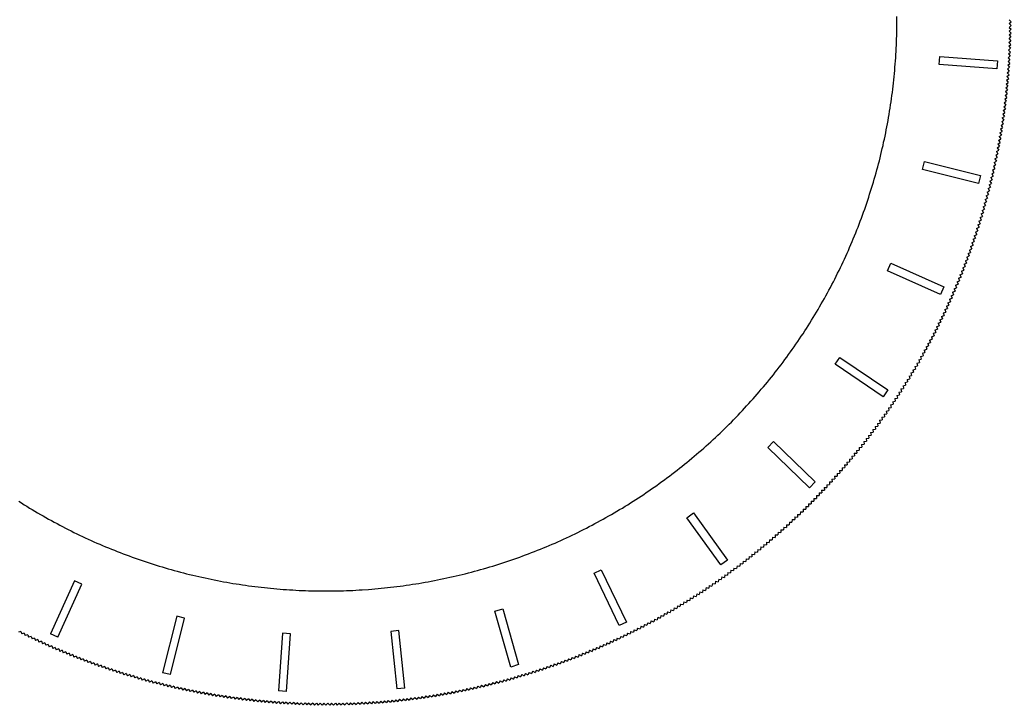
# Model space of a CAD drawing. Extents: x -761 to 761, y -265 to 265.
# Drawn here: x -80.7 to 41.1, y -264.9 to -180.6 of the extents above; entities that cross this region are included whole.
import ezdxf

# ---------------------------------------------------------------- set-up
doc = ezdxf.new("R2010")
doc.units = 0
doc.header["$MEASUREMENT"] = 0
doc.layers.get('0').update_dxf_attribs({"linetype": 'CONTINUOUS'})

msp = doc.modelspace()

# ---------------------------------------------------------------- linework, layer by layer
for p, q in [((27.11, -180.61), (27.11, -180.22)), ((27.1, -181.39), (27.11, -181)), ((27.1, -181.78), (27.1, -181.39)), ((27.11, -181), (27.11, -180.61)), ((40.91, -180.61), (41.15, -180.85)), ((40.91, -181.08), (41.15, -180.85)), ((40.91, -181.08), (41.14, -181.31)), ((40.91, -181.54), (41.14, -181.31)), ((40.91, -181.54), (41.14, -181.78)), ((27.07, -182.95), (27.08, -182.56)), ((27.08, -182.56), (27.09, -182.17)), ((27.09, -182.17), (27.1, -181.78)), ((40.88, -182.94), (41.12, -182.71)), ((40.89, -182.47), (41.13, -182.25)), ((40.89, -182.47), (41.12, -182.71)), ((40.9, -182.01), (41.14, -181.78)), ((40.9, -182.01), (41.13, -182.25)), ((27.02, -184.11), (27.04, -183.72)), ((27.04, -183.72), (27.05, -183.34)), ((27.05, -183.34), (27.07, -182.95)), ((40.85, -183.87), (41.09, -183.65)), ((40.85, -183.87), (41.07, -184.11)), ((40.87, -183.41), (41.11, -183.18)), ((40.87, -183.41), (41.09, -183.65)), ((40.88, -182.94), (41.11, -183.18)), ((26.95, -185.28), (26.98, -184.89)), ((26.98, -184.89), (27, -184.5)), ((27, -184.5), (27.02, -184.11)), ((32.31, -186.12), (32.38, -185.12)), ((32.38, -185.12), (39.47, -185.64)), ((40.79, -185.27), (41.03, -185.04)), ((40.81, -184.8), (41.05, -184.58)), ((40.81, -184.8), (41.03, -185.04)), ((40.83, -184.34), (41.07, -184.11)), ((40.83, -184.34), (41.05, -184.58)), ((26.83, -186.83), (26.86, -186.44)), ((26.86, -186.44), (26.9, -186.05)), ((26.9, -186.05), (26.92, -185.67)), ((26.92, -185.67), (26.95, -185.28)), ((39.4, -186.64), (32.31, -186.12)), ((39.47, -185.64), (39.4, -186.64)), ((40.7, -186.66), (40.94, -186.44)), ((40.73, -186.19), (40.98, -185.98)), ((40.73, -186.19), (40.94, -186.44)), ((40.76, -185.73), (41, -185.51)), ((40.76, -185.73), (40.98, -185.98)), ((40.79, -185.27), (41, -185.51)), ((26.72, -187.99), (26.76, -187.6)), ((26.76, -187.6), (26.8, -187.22)), ((26.8, -187.22), (26.83, -186.83)), ((40.62, -187.59), (40.88, -187.37)), ((40.62, -187.59), (40.84, -187.84)), ((40.66, -187.12), (40.91, -186.91)), ((40.66, -187.12), (40.88, -187.37)), ((40.7, -186.66), (40.91, -186.91)), ((26.59, -189.15), (26.63, -188.76)), ((26.63, -188.76), (26.68, -188.38)), ((26.68, -188.38), (26.72, -187.99)), ((40.5, -188.98), (40.75, -188.77)), ((40.54, -188.51), (40.79, -188.3)), ((40.54, -188.51), (40.75, -188.77)), ((40.58, -188.05), (40.84, -187.84)), ((40.58, -188.05), (40.79, -188.3)), ((26.43, -190.31), (26.49, -189.92)), ((26.49, -189.92), (26.54, -189.53)), ((26.54, -189.53), (26.59, -189.15)), ((40.4, -189.9), (40.66, -189.7)), ((40.4, -189.9), (40.6, -190.16)), ((40.45, -189.44), (40.7, -189.23)), ((40.45, -189.44), (40.66, -189.7)), ((40.5, -188.98), (40.7, -189.23)), ((26.26, -191.46), (26.32, -191.08)), ((26.32, -191.08), (26.38, -190.69)), ((26.38, -190.69), (26.43, -190.31)), ((40.23, -191.29), (40.49, -191.09)), ((40.23, -191.29), (40.43, -191.55)), ((40.29, -190.83), (40.55, -190.62)), ((40.29, -190.83), (40.49, -191.09)), ((40.35, -190.37), (40.6, -190.16)), ((40.35, -190.37), (40.55, -190.62)), ((26.07, -192.61), (26.14, -192.23)), ((26.14, -192.23), (26.2, -191.84)), ((26.2, -191.84), (26.26, -191.46)), ((40.04, -192.67), (40.31, -192.48)), ((40.11, -192.21), (40.37, -192.01)), ((40.11, -192.21), (40.31, -192.48)), ((40.17, -191.75), (40.43, -191.55)), ((40.17, -191.75), (40.37, -192.01)), ((25.79, -194.14), (25.86, -193.76)), ((25.86, -193.76), (25.94, -193.38)), ((25.94, -193.38), (26.01, -192.99)), ((26.01, -192.99), (26.07, -192.61)), ((39.91, -193.59), (40.17, -193.4)), ((39.91, -193.59), (40.1, -193.86)), ((39.98, -193.13), (40.24, -192.94)), ((39.98, -193.13), (40.17, -193.4)), ((40.04, -192.67), (40.24, -192.94)), ((25.56, -195.28), (25.64, -194.9)), ((25.64, -194.9), (25.72, -194.52)), ((25.72, -194.52), (25.79, -194.14)), ((39.68, -194.97), (39.95, -194.78)), ((39.68, -194.97), (39.87, -195.24)), ((39.76, -194.51), (40.02, -194.32)), ((39.76, -194.51), (39.95, -194.78)), ((39.83, -194.05), (40.1, -193.86)), ((39.83, -194.05), (40.02, -194.32)), ((25.3, -196.42), (25.39, -196.04)), ((25.39, -196.04), (25.47, -195.66)), ((25.47, -195.66), (25.56, -195.28)), ((39.43, -196.34), (39.7, -196.16)), ((39.51, -195.89), (39.78, -195.7)), ((39.51, -195.89), (39.7, -196.16)), ((39.6, -195.43), (39.87, -195.24)), ((39.6, -195.43), (39.78, -195.7)), ((25.03, -197.56), (25.12, -197.18)), ((25.12, -197.18), (25.21, -196.8)), ((25.21, -196.8), (25.3, -196.42)), ((39.25, -197.26), (39.52, -197.08)), ((39.25, -197.26), (39.43, -197.53)), ((39.34, -196.8), (39.61, -196.62)), ((39.34, -196.8), (39.52, -197.08)), ((39.43, -196.34), (39.61, -196.62)), ((24.74, -198.69), (24.84, -198.31)), ((24.84, -198.31), (24.94, -197.94)), ((24.94, -197.94), (25.03, -197.56)), ((30.23, -198.99), (30.48, -198.02)), ((30.48, -198.02), (37.37, -199.75)), ((38.96, -198.62), (39.24, -198.45)), ((38.96, -198.62), (39.14, -198.9)), ((39.06, -198.17), (39.34, -197.99)), ((39.06, -198.17), (39.24, -198.45)), ((39.15, -197.71), (39.43, -197.53)), ((39.15, -197.71), (39.34, -197.99)), ((24.32, -200.19), (24.43, -199.81)), ((24.43, -199.81), (24.54, -199.44)), ((24.54, -199.44), (24.64, -199.06)), ((24.64, -199.06), (24.74, -198.69)), ((37.15, -200.73), (30.23, -198.99)), ((37.37, -199.75), (37.15, -200.73)), ((38.65, -199.99), (38.93, -199.81)), ((38.76, -199.53), (39.03, -199.36)), ((38.76, -199.53), (38.93, -199.81)), ((38.86, -199.08), (39.14, -198.9)), ((38.86, -199.08), (39.03, -199.36)), ((23.99, -201.3), (24.1, -200.93)), ((24.1, -200.93), (24.21, -200.56)), ((24.21, -200.56), (24.32, -200.19)), ((38.43, -200.89), (38.71, -200.72)), ((38.43, -200.89), (38.6, -201.17)), ((38.54, -200.44), (38.82, -200.27)), ((38.54, -200.44), (38.71, -200.72)), ((38.65, -199.99), (38.82, -200.27)), ((23.63, -202.42), (23.75, -202.05)), ((23.75, -202.05), (23.87, -201.68)), ((23.87, -201.68), (23.99, -201.3)), ((38.08, -202.24), (38.37, -202.08)), ((38.08, -202.24), (38.25, -202.53)), ((38.2, -201.79), (38.48, -201.63)), ((38.2, -201.79), (38.37, -202.08)), ((38.32, -201.34), (38.6, -201.17)), ((38.32, -201.34), (38.48, -201.63)), ((23.26, -203.52), (23.39, -203.16)), ((23.39, -203.16), (23.51, -202.79)), ((23.51, -202.79), (23.63, -202.42)), ((37.71, -203.59), (38, -203.43)), ((37.84, -203.14), (38.12, -202.98)), ((37.84, -203.14), (38, -203.43)), ((37.96, -202.69), (38.25, -202.53)), ((37.96, -202.69), (38.12, -202.98)), ((22.74, -204.99), (22.87, -204.62)), ((22.87, -204.62), (23.01, -204.26)), ((23.01, -204.26), (23.14, -203.89)), ((23.14, -203.89), (23.26, -203.52)), ((37.45, -204.48), (37.74, -204.32)), ((37.45, -204.48), (37.61, -204.77)), ((37.58, -204.04), (37.87, -203.88)), ((37.58, -204.04), (37.74, -204.32)), ((37.71, -203.59), (37.87, -203.88)), ((22.32, -206.08), (22.47, -205.72)), ((22.47, -205.72), (22.6, -205.35)), ((22.6, -205.35), (22.74, -204.99)), ((37.04, -205.82), (37.34, -205.67)), ((37.04, -205.82), (37.2, -206.11)), ((37.18, -205.37), (37.47, -205.22)), ((37.18, -205.37), (37.34, -205.67)), ((37.32, -204.93), (37.61, -204.77)), ((37.32, -204.93), (37.47, -205.22)), ((21.74, -207.52), (21.89, -207.16)), ((21.89, -207.16), (22.04, -206.8)), ((22.04, -206.8), (22.18, -206.44)), ((22.18, -206.44), (22.32, -206.08)), ((36.61, -207.15), (36.91, -207)), ((36.61, -207.15), (36.76, -207.44)), ((36.76, -206.71), (37.05, -206.56)), ((36.76, -206.71), (36.91, -207)), ((36.9, -206.26), (37.2, -206.11)), ((36.9, -206.26), (37.05, -206.56)), ((21.29, -208.6), (21.44, -208.24)), ((21.44, -208.24), (21.59, -207.88)), ((21.59, -207.88), (21.74, -207.52)), ((36.16, -208.47), (36.46, -208.33)), ((36.31, -208.03), (36.61, -207.88)), ((36.31, -208.03), (36.46, -208.33)), ((36.47, -207.59), (36.76, -207.44)), ((36.47, -207.59), (36.61, -207.88)), ((20.81, -209.66), (20.97, -209.31)), ((20.97, -209.31), (21.13, -208.95)), ((21.13, -208.95), (21.29, -208.6)), ((35.85, -209.35), (36.15, -209.21)), ((35.85, -209.35), (35.99, -209.64)), ((36.01, -208.91), (36.3, -208.77)), ((36.01, -208.91), (36.15, -209.21)), ((36.16, -208.47), (36.3, -208.77)), ((20.15, -211.07), (20.32, -210.72)), ((20.32, -210.72), (20.49, -210.37)), ((20.49, -210.37), (20.65, -210.02)), ((20.65, -210.02), (20.81, -209.66)), ((25.95, -211.45), (26.36, -210.54)), ((26.36, -210.54), (32.87, -213.45)), ((35.36, -210.65), (35.66, -210.52)), ((35.36, -210.65), (35.49, -210.95)), ((35.52, -210.22), (35.82, -210.08)), ((35.52, -210.22), (35.66, -210.52)), ((35.69, -209.78), (35.99, -209.64)), ((35.69, -209.78), (35.82, -210.08)), ((19.64, -212.12), (19.81, -211.77)), ((19.81, -211.77), (19.99, -211.42)), ((19.99, -211.42), (20.15, -211.07)), ((32.45, -214.36), (25.95, -211.45)), ((34.85, -211.95), (35.15, -211.82)), ((34.85, -211.95), (34.98, -212.26)), ((35.02, -211.52), (35.32, -211.39)), ((35.02, -211.52), (35.15, -211.82)), ((35.19, -211.09), (35.49, -210.95)), ((35.19, -211.09), (35.32, -211.39)), ((18.93, -213.5), (19.11, -213.16)), ((19.11, -213.16), (19.29, -212.81)), ((19.29, -212.81), (19.46, -212.47)), ((19.46, -212.47), (19.64, -212.12)), ((34.32, -213.24), (34.62, -213.12)), ((34.32, -213.24), (34.44, -213.55)), ((34.5, -212.81), (34.8, -212.69)), ((34.5, -212.81), (34.62, -213.12)), ((34.67, -212.38), (34.98, -212.26)), ((34.67, -212.38), (34.8, -212.69)), ((18.37, -214.53), (18.56, -214.19)), ((18.56, -214.19), (18.74, -213.84)), ((18.74, -213.84), (18.93, -213.5)), ((32.87, -213.45), (32.45, -214.36)), ((33.76, -214.53), (34.07, -214.41)), ((33.95, -214.1), (34.26, -213.98)), ((33.95, -214.1), (34.07, -214.41)), ((34.14, -213.67), (34.44, -213.55)), ((34.14, -213.67), (34.26, -213.98)), ((17.6, -215.88), (17.8, -215.54)), ((17.8, -215.54), (17.99, -215.21)), ((17.99, -215.21), (18.18, -214.87)), ((18.18, -214.87), (18.37, -214.53)), ((33.19, -215.8), (33.5, -215.68)), ((33.38, -215.38), (33.69, -215.26)), ((33.38, -215.38), (33.5, -215.68)), ((33.58, -214.95), (33.88, -214.83)), ((33.58, -214.95), (33.69, -215.26)), ((33.76, -214.53), (33.88, -214.83)), ((16.81, -217.22), (17.01, -216.89)), ((17.01, -216.89), (17.21, -216.55)), ((17.21, -216.55), (17.41, -216.22)), ((17.41, -216.22), (17.6, -215.88)), ((32.8, -216.64), (33.11, -216.53)), ((32.8, -216.64), (32.91, -216.95)), ((32.99, -216.22), (33.3, -216.11)), ((32.99, -216.22), (33.11, -216.53)), ((33.19, -215.8), (33.3, -216.11)), ((16.19, -218.21), (16.4, -217.88)), ((16.4, -217.88), (16.6, -217.55)), ((16.6, -217.55), (16.81, -217.22)), ((32.19, -217.9), (32.5, -217.79)), ((32.19, -217.9), (32.29, -218.21)), ((32.39, -217.48), (32.7, -217.37)), ((32.39, -217.48), (32.5, -217.79)), ((32.59, -217.06), (32.91, -216.95)), ((32.59, -217.06), (32.7, -217.37)), ((15.34, -219.51), (15.56, -219.19)), ((15.56, -219.19), (15.77, -218.86)), ((15.77, -218.86), (15.98, -218.54)), ((15.98, -218.54), (16.19, -218.21)), ((31.56, -219.14), (31.87, -219.04)), ((31.56, -219.14), (31.66, -219.46)), ((31.77, -218.73), (32.08, -218.63)), ((31.77, -218.73), (31.87, -219.04)), ((31.98, -218.32), (32.29, -218.21)), ((31.98, -218.32), (32.08, -218.63)), ((14.47, -220.8), (14.69, -220.48)), ((14.69, -220.48), (14.91, -220.16)), ((14.91, -220.16), (15.13, -219.84)), ((15.13, -219.84), (15.34, -219.51)), ((30.91, -220.38), (31.22, -220.28)), ((30.91, -220.38), (31, -220.7)), ((31.12, -219.97), (31.44, -219.87)), ((31.12, -219.97), (31.22, -220.28)), ((31.34, -219.56), (31.66, -219.46)), ((31.34, -219.56), (31.44, -219.87)), ((13.56, -222.06), (13.79, -221.75)), ((13.79, -221.75), (14.02, -221.43)), ((14.02, -221.43), (14.24, -221.12)), ((14.24, -221.12), (14.47, -220.8)), ((30.23, -221.6), (30.55, -221.51)), ((30.23, -221.6), (30.32, -221.92)), ((30.46, -221.2), (30.78, -221.11)), ((30.46, -221.2), (30.55, -221.51)), ((30.68, -220.79), (31, -220.7)), ((30.68, -220.79), (30.78, -221.11)), ((12.63, -223.31), (12.87, -223)), ((12.87, -223), (13.1, -222.69)), ((13.1, -222.69), (13.33, -222.38)), ((13.33, -222.38), (13.56, -222.06)), ((19.53, -222.95), (20.09, -222.13)), ((25.42, -226.94), (19.53, -222.95)), ((20.09, -222.13), (25.98, -226.11)), ((29.54, -222.82), (29.86, -222.73)), ((29.54, -222.82), (29.63, -223.14)), ((29.78, -222.41), (30.09, -222.33)), ((29.78, -222.41), (29.86, -222.73)), ((30.01, -222.01), (30.32, -221.92)), ((30.01, -222.01), (30.09, -222.33)), ((11.67, -224.53), (11.91, -224.23)), ((11.91, -224.23), (12.15, -223.92)), ((12.15, -223.92), (12.39, -223.62)), ((12.39, -223.62), (12.63, -223.31)), ((28.83, -224.02), (29.15, -223.94)), ((28.83, -224.02), (28.91, -224.34)), ((29.07, -223.62), (29.39, -223.54)), ((29.07, -223.62), (29.15, -223.94)), ((29.31, -223.22), (29.63, -223.14)), ((29.31, -223.22), (29.39, -223.54)), ((10.68, -225.74), (10.93, -225.44)), ((10.93, -225.44), (11.18, -225.14)), ((11.18, -225.14), (11.43, -224.84)), ((11.43, -224.84), (11.67, -224.53)), ((28.1, -225.21), (28.42, -225.13)), ((28.1, -225.21), (28.17, -225.53)), ((28.35, -224.81), (28.67, -224.74)), ((28.35, -224.81), (28.42, -225.13)), ((28.59, -224.42), (28.91, -224.34)), ((28.59, -224.42), (28.67, -224.74)), ((9.67, -226.92), (9.93, -226.62)), ((9.93, -226.62), (10.18, -226.33)), ((10.18, -226.33), (10.43, -226.03)), ((10.43, -226.03), (10.68, -225.74)), ((25.98, -226.11), (25.42, -226.94)), ((27.35, -226.39), (27.67, -226.32)), ((27.35, -226.39), (27.42, -226.71)), ((27.6, -225.99), (27.92, -225.92)), ((27.6, -225.99), (27.67, -226.32)), ((27.85, -225.6), (28.17, -225.53)), ((27.85, -225.6), (27.92, -225.92)), ((8.63, -228.08), (8.89, -227.79)), ((8.89, -227.79), (9.15, -227.5)), ((9.15, -227.5), (9.41, -227.21)), ((9.41, -227.21), (9.67, -226.92)), ((26.32, -227.94), (26.64, -227.87)), ((26.58, -227.55), (26.9, -227.49)), ((26.58, -227.55), (26.64, -227.87)), ((26.84, -227.16), (27.16, -227.1)), ((26.84, -227.16), (26.9, -227.49)), ((27.09, -226.78), (27.42, -226.71)), ((27.09, -226.78), (27.16, -227.1)), ((7.57, -229.21), (7.83, -228.93)), ((7.83, -228.93), (8.1, -228.65)), ((8.1, -228.65), (8.37, -228.36)), ((8.37, -228.36), (8.63, -228.08)), ((25.52, -229.08), (25.85, -229.03)), ((25.52, -229.08), (25.58, -229.41)), ((25.79, -228.7), (26.11, -228.64)), ((25.79, -228.7), (25.85, -229.03)), ((26.05, -228.32), (26.38, -228.26)), ((26.05, -228.32), (26.11, -228.64)), ((26.32, -227.94), (26.38, -228.26)), ((6.2, -230.59), (6.48, -230.32)), ((6.48, -230.32), (6.75, -230.05)), ((6.75, -230.05), (7.02, -229.77)), ((7.02, -229.77), (7.3, -229.49)), ((7.3, -229.49), (7.57, -229.21)), ((24.71, -230.22), (25.03, -230.17)), ((24.71, -230.22), (24.76, -230.54)), ((24.98, -229.84), (25.3, -229.79)), ((24.98, -229.84), (25.03, -230.17)), ((25.25, -229.46), (25.58, -229.41)), ((25.25, -229.46), (25.3, -229.79)), ((5.08, -231.67), (5.36, -231.41)), ((5.36, -231.41), (5.64, -231.14)), ((5.64, -231.14), (5.92, -230.87)), ((5.92, -230.87), (6.2, -230.59)), ((23.87, -231.34), (24.2, -231.29)), ((23.87, -231.34), (23.92, -231.66)), ((24.15, -230.96), (24.48, -230.92)), ((24.15, -230.96), (24.2, -231.29)), ((24.43, -230.59), (24.76, -230.54)), ((24.43, -230.59), (24.48, -230.92)), ((3.65, -232.99), (3.94, -232.73)), ((3.94, -232.73), (4.23, -232.47)), ((4.23, -232.47), (4.51, -232.21)), ((4.51, -232.21), (4.8, -231.94)), ((4.8, -231.94), (5.08, -231.67)), ((11.23, -233.18), (11.92, -232.46)), ((11.92, -232.46), (17.04, -237.41)), ((23.02, -232.44), (23.35, -232.4)), ((23.02, -232.44), (23.06, -232.77)), ((23.31, -232.08), (23.63, -232.03)), ((23.31, -232.08), (23.35, -232.4)), ((23.59, -231.71), (23.92, -231.66)), ((23.59, -231.71), (23.63, -232.03)), ((2.48, -234.01), (2.77, -233.76)), ((2.77, -233.76), (3.07, -233.5)), ((3.07, -233.5), (3.36, -233.25)), ((3.36, -233.25), (3.65, -232.99)), ((16.36, -238.15), (11.23, -233.18)), ((21.86, -233.89), (22.18, -233.86)), ((21.86, -233.89), (21.89, -234.22)), ((22.15, -233.53), (22.48, -233.5)), ((22.15, -233.53), (22.18, -233.86)), ((22.44, -233.17), (22.77, -233.14)), ((22.44, -233.17), (22.48, -233.5)), ((22.73, -232.81), (23.06, -232.77)), ((22.73, -232.81), (22.77, -233.14)), ((0.98, -235.25), (1.28, -235.01)), ((1.28, -235.01), (1.58, -234.76)), ((1.58, -234.76), (1.88, -234.51)), ((1.88, -234.51), (2.18, -234.26)), ((2.18, -234.26), (2.48, -234.01)), ((20.96, -234.97), (21.29, -234.94)), ((20.96, -234.97), (20.99, -235.3)), ((21.26, -234.61), (21.59, -234.58)), ((21.26, -234.61), (21.29, -234.94)), ((21.56, -234.25), (21.89, -234.22)), ((21.56, -234.25), (21.59, -234.58)), ((-0.55, -236.45), (-0.24, -236.22)), ((-0.24, -236.22), (0.07, -235.98)), ((0.07, -235.98), (0.37, -235.74)), ((0.37, -235.74), (0.68, -235.5)), ((0.68, -235.5), (0.98, -235.25)), ((19.74, -236.37), (20.07, -236.35)), ((19.74, -236.37), (19.76, -236.7)), ((20.05, -236.02), (20.38, -236)), ((20.05, -236.02), (20.07, -236.35)), ((20.35, -235.67), (20.68, -235.65)), ((20.35, -235.67), (20.38, -236)), ((20.66, -235.32), (20.99, -235.3)), ((20.66, -235.32), (20.68, -235.65)), ((-2.43, -237.84), (-2.11, -237.61)), ((-2.11, -237.61), (-1.8, -237.38)), ((-1.8, -237.38), (-1.48, -237.15)), ((-1.48, -237.15), (-1.17, -236.92)), ((-1.17, -236.92), (-0.86, -236.69)), ((-0.86, -236.69), (-0.55, -236.45)), ((17.04, -237.41), (16.36, -238.15)), ((18.8, -237.41), (19.13, -237.4)), ((18.8, -237.41), (18.82, -237.74)), ((19.12, -237.07), (19.45, -237.05)), ((19.12, -237.07), (19.13, -237.4)), ((19.43, -236.72), (19.76, -236.7)), ((19.43, -236.72), (19.45, -237.05)), ((-4.03, -238.94), (-3.71, -238.72)), ((-3.71, -238.72), (-3.39, -238.51)), ((-3.39, -238.51), (-3.07, -238.28)), ((-3.07, -238.28), (-2.75, -238.06)), ((-2.75, -238.06), (-2.43, -237.84)), ((17.53, -238.77), (17.86, -238.76)), ((17.53, -238.77), (17.54, -239.1)), ((17.85, -238.43), (18.18, -238.42)), ((17.85, -238.43), (17.86, -238.76)), ((18.17, -238.09), (18.5, -238.08)), ((18.17, -238.09), (18.18, -238.42)), ((18.49, -237.75), (18.82, -237.74)), ((18.49, -237.75), (18.5, -238.08)), ((-80.85, -239.79), (-80.52, -240)), ((-80.52, -240), (-80.19, -240.21)), ((-5.99, -240.21), (-5.66, -240)), ((-5.66, -240), (-5.33, -239.79)), ((-5.33, -239.79), (-5.01, -239.58)), ((-5.01, -239.58), (-4.68, -239.37)), ((-4.68, -239.37), (-4.35, -239.16)), ((-4.35, -239.16), (-4.03, -238.94)), ((16.56, -239.77), (16.88, -239.77)), ((16.56, -239.77), (16.56, -240.1)), ((16.88, -239.44), (17.21, -239.43)), ((16.88, -239.44), (16.88, -239.77)), ((17.21, -239.1), (17.21, -239.43)), ((17.21, -239.1), (17.54, -239.1)), ((-80.19, -240.21), (-79.86, -240.41)), ((-79.86, -240.41), (-79.53, -240.62)), ((-79.53, -240.62), (-79.2, -240.82)), ((-79.2, -240.82), (-78.86, -241.02)), ((-78.86, -241.02), (-78.53, -241.21)), ((-78.53, -241.21), (-78.19, -241.41)), ((-7.99, -241.41), (-7.66, -241.21)), ((-7.66, -241.21), (-7.32, -241.02)), ((-7.32, -241.02), (-6.99, -240.82)), ((-6.99, -240.82), (-6.65, -240.62)), ((-6.65, -240.62), (-6.32, -240.41)), ((-6.32, -240.41), (-5.99, -240.21)), ((1.28, -241.82), (2.09, -241.23)), ((2.09, -241.23), (6.28, -247.02)), ((15.23, -241.08), (15.22, -241.4)), ((15.23, -241.08), (15.56, -241.08)), ((15.56, -240.75), (15.89, -240.75)), ((15.56, -240.75), (15.56, -241.08)), ((15.9, -240.43), (15.89, -240.75)), ((15.9, -240.43), (16.23, -240.43)), ((16.23, -240.1), (16.56, -240.1)), ((16.23, -240.1), (16.23, -240.43)), ((-78.19, -241.41), (-77.86, -241.6)), ((-77.86, -241.6), (-77.52, -241.79)), ((-77.52, -241.79), (-77.18, -241.98)), ((-77.18, -241.98), (-76.84, -242.17)), ((-76.84, -242.17), (-76.5, -242.36)), ((-76.5, -242.36), (-76.15, -242.54)), ((-10.03, -242.54), (-9.69, -242.36)), ((-9.69, -242.36), (-9.35, -242.17)), ((-9.35, -242.17), (-9.01, -241.98)), ((-9.01, -241.98), (-8.67, -241.79)), ((-8.67, -241.79), (-8.33, -241.6)), ((-8.33, -241.6), (-7.99, -241.41)), ((5.46, -247.59), (1.28, -241.82)), ((13.88, -242.35), (13.86, -242.68)), ((13.88, -242.35), (14.2, -242.37)), ((14.22, -242.04), (14.2, -242.37)), ((14.22, -242.04), (14.55, -242.05)), ((14.56, -241.72), (14.55, -242.05)), ((14.56, -241.72), (14.89, -241.73)), ((14.89, -241.4), (14.89, -241.73)), ((14.89, -241.4), (15.22, -241.4)), ((-76.15, -242.54), (-75.81, -242.72)), ((-75.81, -242.72), (-75.46, -242.9)), ((-75.46, -242.9), (-75.12, -243.08)), ((-75.12, -243.08), (-74.77, -243.26)), ((-74.77, -243.26), (-74.42, -243.43)), ((-74.42, -243.43), (-74.08, -243.61)), ((-74.08, -243.61), (-73.73, -243.78)), ((-12.46, -243.78), (-12.11, -243.61)), ((-12.11, -243.61), (-11.76, -243.43)), ((-11.76, -243.43), (-11.41, -243.26)), ((-11.41, -243.26), (-11.07, -243.08)), ((-11.07, -243.08), (-10.72, -242.9)), ((-10.72, -242.9), (-10.38, -242.72)), ((-10.38, -242.72), (-10.03, -242.54)), ((12.49, -243.6), (12.47, -243.93)), ((12.49, -243.6), (12.82, -243.62)), ((12.84, -243.29), (12.82, -243.62)), ((12.84, -243.29), (13.17, -243.31)), ((13.19, -242.98), (13.17, -243.31)), ((13.19, -242.98), (13.52, -243)), ((13.53, -242.67), (13.52, -243)), ((13.53, -242.67), (13.86, -242.68)), ((-73.73, -243.78), (-73.38, -243.95)), ((-73.38, -243.95), (-73.03, -244.11)), ((-73.03, -244.11), (-72.67, -244.28)), ((-72.67, -244.28), (-72.32, -244.44)), ((-72.32, -244.44), (-71.97, -244.6)), ((-71.97, -244.6), (-71.61, -244.76)), ((-71.61, -244.76), (-71.25, -244.92)), ((-71.25, -244.92), (-70.9, -245.07)), ((-15.29, -245.07), (-14.93, -244.92)), ((-14.93, -244.92), (-14.58, -244.76)), ((-14.58, -244.76), (-14.22, -244.6)), ((-14.22, -244.6), (-13.87, -244.44)), ((-13.87, -244.44), (-13.51, -244.28)), ((-13.51, -244.28), (-13.16, -244.11)), ((-13.16, -244.11), (-12.81, -243.95)), ((-12.81, -243.95), (-12.46, -243.78)), ((11.08, -244.82), (11.06, -245.14)), ((11.08, -244.82), (11.41, -244.84)), ((11.44, -244.52), (11.41, -244.84)), ((11.44, -244.52), (11.77, -244.54)), ((11.79, -244.21), (11.77, -244.54)), ((11.79, -244.21), (12.12, -244.24)), ((12.14, -243.91), (12.12, -244.24)), ((12.14, -243.91), (12.47, -243.93)), ((-70.9, -245.07), (-70.54, -245.23)), ((-70.54, -245.23), (-70.18, -245.38)), ((-70.18, -245.38), (-69.82, -245.53)), ((-69.82, -245.53), (-69.46, -245.67)), ((-69.46, -245.67), (-69.1, -245.82)), ((-69.1, -245.82), (-68.74, -245.96)), ((-68.74, -245.96), (-68.38, -246.1)), ((-68.38, -246.1), (-68.01, -246.24)), ((-18.17, -246.24), (-17.81, -246.1)), ((-17.81, -246.1), (-17.45, -245.96)), ((-17.45, -245.96), (-17.08, -245.82)), ((-17.08, -245.82), (-16.72, -245.67)), ((-16.72, -245.67), (-16.36, -245.53)), ((-16.36, -245.53), (-16, -245.38)), ((-16, -245.38), (-15.65, -245.23)), ((-15.65, -245.23), (-15.29, -245.07)), ((9.65, -246), (9.61, -246.33)), ((9.65, -246), (9.98, -246.04)), ((10.01, -245.71), (9.98, -246.04)), ((10.01, -245.71), (10.34, -245.74)), ((10.37, -245.41), (10.34, -245.74)), ((10.37, -245.41), (10.7, -245.44)), ((10.73, -245.12), (10.7, -245.44)), ((10.73, -245.12), (11.06, -245.14)), ((-68.01, -246.24), (-67.65, -246.38)), ((-67.65, -246.38), (-67.29, -246.51)), ((-67.29, -246.51), (-66.92, -246.65)), ((-66.92, -246.65), (-66.55, -246.78)), ((-66.55, -246.78), (-66.19, -246.91)), ((-66.19, -246.91), (-65.82, -247.03)), ((-65.82, -247.03), (-65.45, -247.16)), ((-65.45, -247.16), (-65.08, -247.28)), ((-65.08, -247.28), (-64.71, -247.4)), ((-21.47, -247.4), (-21.1, -247.28)), ((-21.1, -247.28), (-20.74, -247.16)), ((-20.74, -247.16), (-20.37, -247.03)), ((-20.37, -247.03), (-20, -246.91)), ((-20, -246.91), (-19.63, -246.78)), ((-19.63, -246.78), (-19.27, -246.65)), ((-19.27, -246.65), (-18.9, -246.51)), ((-18.9, -246.51), (-18.54, -246.38)), ((-18.54, -246.38), (-18.17, -246.24)), ((6.28, -247.02), (5.46, -247.59)), ((8.19, -247.15), (8.14, -247.48)), ((8.19, -247.15), (8.51, -247.2)), ((8.55, -246.87), (8.51, -247.2)), ((8.55, -246.87), (8.88, -246.91)), ((8.92, -246.58), (8.88, -246.91)), ((8.92, -246.58), (9.25, -246.62)), ((9.28, -246.29), (9.25, -246.62)), ((9.28, -246.29), (9.61, -246.33)), ((-64.71, -247.4), (-64.34, -247.52)), ((-64.34, -247.52), (-63.97, -247.64)), ((-63.97, -247.64), (-63.6, -247.75)), ((-63.6, -247.75), (-63.23, -247.86)), ((-63.23, -247.86), (-62.85, -247.98)), ((-62.85, -247.98), (-62.48, -248.08)), ((-62.48, -248.08), (-62.11, -248.19)), ((-62.11, -248.19), (-61.73, -248.29)), ((-61.73, -248.29), (-61.36, -248.4)), ((-61.36, -248.4), (-60.98, -248.5)), ((-60.98, -248.5), (-60.6, -248.59)), ((-60.6, -248.59), (-60.23, -248.69)), ((-25.96, -248.69), (-25.58, -248.59)), ((-25.58, -248.59), (-25.21, -248.5)), ((-25.21, -248.5), (-24.83, -248.4)), ((-24.83, -248.4), (-24.45, -248.29)), ((-24.45, -248.29), (-24.08, -248.19)), ((-24.08, -248.19), (-23.71, -248.08)), ((-23.71, -248.08), (-23.33, -247.97)), ((-23.33, -247.97), (-22.96, -247.86)), ((-22.96, -247.86), (-22.59, -247.75)), ((-22.59, -247.75), (-22.22, -247.64)), ((-22.22, -247.64), (-21.84, -247.52)), ((-21.84, -247.52), (-21.47, -247.4)), ((-10.13, -248.62), (-9.24, -248.2)), ((-9.24, -248.2), (-6.14, -254.64)), ((6.32, -248.55), (6.27, -248.87)), ((6.32, -248.55), (6.65, -248.6)), ((6.7, -248.27), (6.65, -248.6)), ((6.7, -248.27), (7.02, -248.32)), ((7.07, -248), (7.02, -248.32)), ((7.07, -248), (7.4, -248.04)), ((7.45, -247.72), (7.4, -248.04)), ((7.45, -247.72), (7.77, -247.76)), ((7.82, -247.44), (7.77, -247.76)), ((7.82, -247.44), (8.14, -247.48)), ((-74.01, -249.56), (-76.94, -256.07)), ((-73.1, -249.97), (-74.01, -249.56)), ((-60.23, -248.69), (-59.85, -248.78)), ((-59.85, -248.78), (-59.47, -248.88)), ((-59.47, -248.88), (-59.09, -248.97)), ((-59.09, -248.97), (-58.71, -249.05)), ((-58.71, -249.05), (-58.33, -249.14)), ((-58.33, -249.14), (-57.95, -249.22)), ((-57.95, -249.22), (-57.57, -249.3)), ((-57.57, -249.3), (-57.19, -249.38)), ((-57.19, -249.38), (-56.81, -249.46)), ((-56.81, -249.46), (-56.43, -249.54)), ((-56.43, -249.54), (-56.05, -249.61)), ((-56.05, -249.61), (-55.67, -249.68)), ((-55.67, -249.68), (-55.28, -249.75)), ((-55.28, -249.75), (-54.9, -249.81)), ((-54.9, -249.81), (-54.52, -249.88)), ((-31.67, -249.88), (-31.29, -249.81)), ((-31.29, -249.81), (-30.9, -249.75)), ((-30.9, -249.75), (-30.52, -249.68)), ((-30.52, -249.68), (-30.14, -249.61)), ((-30.14, -249.61), (-29.76, -249.53)), ((-29.76, -249.53), (-29.37, -249.46)), ((-29.37, -249.46), (-28.99, -249.38)), ((-28.99, -249.38), (-28.61, -249.3)), ((-28.61, -249.3), (-28.23, -249.22)), ((-28.23, -249.22), (-27.85, -249.14)), ((-27.85, -249.14), (-27.47, -249.05)), ((-27.47, -249.05), (-27.09, -248.97)), ((-27.09, -248.97), (-26.71, -248.88)), ((-26.71, -248.88), (-26.34, -248.78)), ((-26.34, -248.78), (-25.96, -248.69)), ((-7.03, -255.08), (-10.13, -248.62)), ((4.81, -249.63), (4.75, -249.95)), ((4.81, -249.63), (5.13, -249.68)), ((5.19, -249.36), (5.13, -249.68)), ((5.19, -249.36), (5.51, -249.42)), ((5.57, -249.09), (5.51, -249.42)), ((5.57, -249.09), (5.89, -249.15)), ((5.95, -248.82), (5.89, -249.15)), ((5.95, -248.82), (6.27, -248.87)), ((-76.03, -256.49), (-73.1, -249.97)), ((-54.52, -249.88), (-54.13, -249.94)), ((-54.13, -249.94), (-53.75, -250)), ((-53.75, -250), (-53.36, -250.06)), ((-53.36, -250.06), (-52.98, -250.11)), ((-52.98, -250.11), (-52.59, -250.17)), ((-52.59, -250.17), (-52.21, -250.22)), ((-52.21, -250.22), (-51.82, -250.27)), ((-51.82, -250.27), (-51.44, -250.32)), ((-51.44, -250.32), (-51.05, -250.36)), ((-51.05, -250.36), (-50.66, -250.4)), ((-50.66, -250.4), (-50.28, -250.45)), ((-50.28, -250.45), (-49.89, -250.48)), ((-49.89, -250.48), (-49.5, -250.52)), ((-49.5, -250.52), (-49.11, -250.55)), ((-49.11, -250.55), (-48.73, -250.59)), ((-48.73, -250.59), (-48.34, -250.62)), ((-48.34, -250.62), (-47.95, -250.65)), ((-47.95, -250.65), (-47.56, -250.67)), ((-47.56, -250.67), (-47.17, -250.69)), ((-47.17, -250.69), (-46.79, -250.72)), ((-46.79, -250.72), (-46.4, -250.74)), ((-46.4, -250.74), (-46.01, -250.75)), ((-46.01, -250.75), (-45.62, -250.77)), ((-45.62, -250.77), (-45.23, -250.78)), ((-45.23, -250.78), (-44.84, -250.79)), ((-44.84, -250.79), (-44.45, -250.8)), ((-44.45, -250.8), (-44.07, -250.81)), ((-44.07, -250.81), (-43.68, -250.81)), ((-43.68, -250.81), (-43.29, -250.81)), ((-43.29, -250.81), (-42.9, -250.81)), ((-42.9, -250.81), (-42.51, -250.81)), ((-42.51, -250.81), (-42.12, -250.81)), ((-42.12, -250.81), (-41.73, -250.8)), ((-41.73, -250.8), (-41.34, -250.79)), ((-41.34, -250.79), (-40.95, -250.78)), ((-40.95, -250.78), (-40.56, -250.77)), ((-40.56, -250.77), (-40.18, -250.75)), ((-40.18, -250.75), (-39.79, -250.74)), ((-39.79, -250.74), (-39.4, -250.72)), ((-39.4, -250.72), (-39.01, -250.69)), ((-39.01, -250.69), (-38.63, -250.67)), ((-38.63, -250.67), (-37.85, -250.62)), ((-37.85, -250.62), (-37.46, -250.59)), ((-37.46, -250.59), (-37.07, -250.55)), ((-37.07, -250.55), (-36.68, -250.52)), ((-36.68, -250.52), (-36.3, -250.48)), ((-36.3, -250.48), (-35.91, -250.44)), ((-35.91, -250.44), (-35.52, -250.4)), ((-35.52, -250.4), (-35.14, -250.36)), ((-35.14, -250.36), (-34.75, -250.32)), ((-34.75, -250.32), (-34.36, -250.27)), ((-34.36, -250.27), (-33.98, -250.22)), ((-33.98, -250.22), (-33.59, -250.17)), ((-33.59, -250.17), (-33.21, -250.11)), ((-33.21, -250.11), (-32.82, -250.06)), ((-32.82, -250.06), (-32.44, -250)), ((-32.44, -250), (-32.05, -249.94)), ((-32.05, -249.94), (-31.67, -249.88)), ((2.88, -250.93), (2.81, -251.25)), ((2.88, -250.93), (3.2, -250.99)), ((3.26, -250.67), (3.2, -250.99)), ((3.26, -250.67), (3.59, -250.74)), ((3.65, -250.41), (3.59, -250.74)), ((3.65, -250.41), (3.98, -250.48)), ((4.04, -250.15), (3.98, -250.48)), ((4.04, -250.15), (4.36, -250.21)), ((4.42, -249.89), (4.36, -250.21)), ((4.42, -249.89), (4.75, -249.95)), ((0.91, -252.17), (0.83, -252.49)), ((0.91, -252.17), (1.23, -252.25)), ((1.31, -251.93), (1.23, -252.25)), ((1.31, -251.93), (1.63, -252)), ((1.7, -251.68), (1.63, -252)), ((1.7, -251.68), (2.02, -251.75)), ((2.09, -251.43), (2.02, -251.75)), ((2.09, -251.43), (2.42, -251.5)), ((2.49, -251.18), (2.42, -251.5)), ((2.49, -251.18), (2.81, -251.25)), ((-22.33, -253.28), (-21.36, -253.01)), ((-20.36, -260.17), (-22.33, -253.28)), ((-21.36, -253.01), (-19.41, -259.87)), ((-1.09, -253.37), (-1.17, -253.68)), ((-1.09, -253.37), (-0.77, -253.45)), ((-0.69, -253.13), (-0.77, -253.45)), ((-0.69, -253.13), (-0.37, -253.21)), ((-0.29, -252.9), (-0.37, -253.21)), ((-0.29, -252.9), (0.03, -252.98)), ((0.11, -252.66), (0.03, -252.98)), ((0.11, -252.66), (0.43, -252.74)), ((0.51, -252.42), (0.43, -252.74)), ((0.51, -252.42), (0.83, -252.49)), ((-61.44, -253.93), (-63.19, -260.89)), ((-62.21, -261.1), (-60.47, -254.17)), ((-60.47, -254.17), (-61.44, -253.93)), ((-6.14, -254.64), (-7.03, -255.08)), ((-3.12, -254.5), (-3.22, -254.82)), ((-3.12, -254.5), (-2.8, -254.59)), ((-2.71, -254.28), (-2.8, -254.59)), ((-2.71, -254.28), (-2.39, -254.37)), ((-2.3, -254.05), (-2.39, -254.37)), ((-2.3, -254.05), (-1.99, -254.14)), ((-1.9, -253.83), (-1.99, -254.14)), ((-1.9, -253.83), (-1.58, -253.91)), ((-1.49, -253.6), (-1.58, -253.91)), ((-1.49, -253.6), (-1.17, -253.68)), ((-80.59, -255.79), (-80.9, -255.89)), ((-80.59, -255.79), (-80.48, -256.1)), ((-34.13, -255.67), (-35.13, -255.78)), ((-35.13, -255.78), (-34.38, -262.86)), ((-33.39, -262.78), (-34.13, -255.67)), ((-5.6, -255.79), (-5.7, -256.1)), ((-5.6, -255.79), (-5.29, -255.89)), ((-5.18, -255.58), (-5.29, -255.89)), ((-5.18, -255.58), (-4.87, -255.68)), ((-4.77, -255.37), (-4.87, -255.68)), ((-4.77, -255.37), (-4.45, -255.47)), ((-4.35, -255.16), (-4.45, -255.47)), ((-4.35, -255.16), (-4.04, -255.25)), ((-3.94, -254.94), (-4.04, -255.25)), ((-3.94, -254.94), (-3.63, -255.04)), ((-3.53, -254.72), (-3.63, -255.04)), ((-3.53, -254.72), (-3.22, -254.82)), ((-80.17, -256), (-80.48, -256.1)), ((-80.17, -256), (-80.06, -256.31)), ((-79.75, -256.2), (-80.06, -256.31)), ((-79.75, -256.2), (-79.64, -256.51)), ((-79.33, -256.4), (-79.64, -256.51)), ((-79.33, -256.4), (-79.22, -256.71)), ((-78.91, -256.6), (-79.22, -256.71)), ((-78.91, -256.6), (-78.8, -256.91)), ((-78.49, -256.8), (-78.8, -256.91)), ((-78.49, -256.8), (-78.38, -257.11)), ((-78.07, -256.99), (-78.38, -257.11)), ((-78.07, -256.99), (-77.95, -257.3)), ((-76.03, -256.49), (-76.94, -256.07)), ((-48.43, -255.99), (-48.94, -263.11)), ((-47.43, -256.07), (-48.43, -255.99)), ((-47.94, -263.17), (-47.43, -256.07)), ((-8.12, -256.99), (-8.23, -257.3)), ((-8.12, -256.99), (-7.81, -257.11)), ((-7.7, -256.8), (-7.81, -257.11)), ((-7.7, -256.8), (-7.39, -256.91)), ((-7.27, -256.6), (-7.39, -256.91)), ((-7.27, -256.6), (-6.96, -256.71)), ((-6.85, -256.4), (-6.96, -256.71)), ((-6.85, -256.4), (-6.54, -256.51)), ((-6.43, -256.2), (-6.54, -256.51)), ((-6.43, -256.2), (-6.12, -256.31)), ((-6.02, -256), (-6.12, -256.31)), ((-6.02, -256), (-5.7, -256.1)), ((-77.64, -257.19), (-77.95, -257.3)), ((-77.64, -257.19), (-77.53, -257.49)), ((-77.22, -257.38), (-77.53, -257.49)), ((-77.22, -257.38), (-77.1, -257.68)), ((-76.79, -257.56), (-77.1, -257.68)), ((-76.79, -257.56), (-76.67, -257.87)), ((-76.37, -257.75), (-76.67, -257.87)), ((-76.37, -257.75), (-76.24, -258.06)), ((-75.94, -257.93), (-76.24, -258.06)), ((-75.94, -257.93), (-75.82, -258.24)), ((-75.51, -258.11), (-75.82, -258.24)), ((-75.51, -258.11), (-75.38, -258.42)), ((-75.08, -258.29), (-75.38, -258.42)), ((-75.08, -258.29), (-74.95, -258.6)), ((-11.11, -258.29), (-11.23, -258.6)), ((-11.11, -258.29), (-10.8, -258.42)), ((-10.68, -258.11), (-10.8, -258.42)), ((-10.68, -258.11), (-10.37, -258.24)), ((-10.25, -257.93), (-10.37, -258.24)), ((-10.25, -257.93), (-9.94, -258.06)), ((-9.82, -257.75), (-9.94, -258.06)), ((-9.82, -257.75), (-9.51, -257.87)), ((-9.39, -257.56), (-9.51, -257.87)), ((-9.39, -257.56), (-9.09, -257.68)), ((-8.97, -257.38), (-9.09, -257.68)), ((-8.97, -257.38), (-8.66, -257.49)), ((-8.54, -257.19), (-8.66, -257.49)), ((-8.54, -257.19), (-8.23, -257.3)), ((-74.65, -258.47), (-74.95, -258.6)), ((-74.65, -258.47), (-74.52, -258.77)), ((-74.22, -258.64), (-74.52, -258.77)), ((-74.22, -258.64), (-74.09, -258.94)), ((-73.78, -258.81), (-74.09, -258.94)), ((-73.78, -258.81), (-73.65, -259.12)), ((-73.35, -258.98), (-73.65, -259.12)), ((-73.35, -258.98), (-73.22, -259.28)), ((-72.92, -259.15), (-73.22, -259.28)), ((-72.92, -259.15), (-72.78, -259.45)), ((-72.48, -259.31), (-72.78, -259.45)), ((-72.48, -259.31), (-72.34, -259.61)), ((-72.04, -259.47), (-72.34, -259.61)), ((-72.04, -259.47), (-71.91, -259.77)), ((-14.14, -259.47), (-14.28, -259.77)), ((-14.14, -259.47), (-13.84, -259.61)), ((-13.71, -259.31), (-13.84, -259.61)), ((-13.71, -259.31), (-13.41, -259.45)), ((-13.27, -259.15), (-13.41, -259.45)), ((-13.27, -259.15), (-12.97, -259.28)), ((-12.84, -258.98), (-12.97, -259.28)), ((-12.84, -258.98), (-12.53, -259.11)), ((-12.4, -258.81), (-12.53, -259.11)), ((-12.4, -258.81), (-12.1, -258.94)), ((-11.97, -258.64), (-12.1, -258.94)), ((-11.97, -258.64), (-11.67, -258.77)), ((-11.54, -258.47), (-11.67, -258.77)), ((-11.54, -258.47), (-11.23, -258.6)), ((-71.61, -259.63), (-71.91, -259.77)), ((-71.61, -259.63), (-71.47, -259.93)), ((-71.17, -259.79), (-71.47, -259.93)), ((-71.17, -259.79), (-71.03, -260.09)), ((-70.73, -259.95), (-71.03, -260.09)), ((-70.73, -259.95), (-70.58, -260.24)), ((-70.29, -260.1), (-70.58, -260.24)), ((-70.29, -260.1), (-70.14, -260.39)), ((-69.85, -260.25), (-70.14, -260.39)), ((-69.85, -260.25), (-69.7, -260.54)), ((-69.41, -260.39), (-69.7, -260.54)), ((-69.41, -260.39), (-69.26, -260.69)), ((-68.96, -260.54), (-69.26, -260.69)), ((-68.96, -260.54), (-68.81, -260.83)), ((-68.52, -260.68), (-68.81, -260.83)), ((-68.52, -260.68), (-68.37, -260.97)), ((-19.41, -259.87), (-20.36, -260.17)), ((-17.66, -260.68), (-17.82, -260.97)), ((-17.66, -260.68), (-17.37, -260.83)), ((-17.22, -260.54), (-17.37, -260.83)), ((-17.22, -260.54), (-16.93, -260.69)), ((-16.78, -260.39), (-16.93, -260.69)), ((-16.78, -260.39), (-16.48, -260.54)), ((-16.34, -260.25), (-16.48, -260.54)), ((-16.34, -260.25), (-16.04, -260.39)), ((-15.9, -260.1), (-16.04, -260.39)), ((-15.9, -260.1), (-15.6, -260.24)), ((-15.46, -259.94), (-15.6, -260.24)), ((-15.46, -259.94), (-15.16, -260.09)), ((-15.02, -259.79), (-15.16, -260.09)), ((-15.02, -259.79), (-14.72, -259.93)), ((-14.58, -259.63), (-14.72, -259.93)), ((-14.58, -259.63), (-14.28, -259.77)), ((-68.08, -260.82), (-68.37, -260.97)), ((-68.08, -260.82), (-67.92, -261.11)), ((-67.63, -260.96), (-67.92, -261.11)), ((-67.63, -260.96), (-67.48, -261.25)), ((-67.19, -261.09), (-67.48, -261.25)), ((-67.19, -261.09), (-67.03, -261.38)), ((-66.74, -261.22), (-67.03, -261.38)), ((-66.74, -261.22), (-66.58, -261.51)), ((-66.29, -261.35), (-66.58, -261.51)), ((-66.29, -261.35), (-66.13, -261.64)), ((-65.85, -261.48), (-66.13, -261.64)), ((-65.85, -261.48), (-65.68, -261.77)), ((-65.4, -261.61), (-65.68, -261.77)), ((-65.4, -261.61), (-65.23, -261.89)), ((-64.95, -261.73), (-65.23, -261.89)), ((-64.95, -261.73), (-64.78, -262.01)), ((-64.5, -261.85), (-64.78, -262.01)), ((-64.5, -261.85), (-64.33, -262.13)), ((-64.05, -261.97), (-64.33, -262.13)), ((-64.05, -261.97), (-63.88, -262.25)), ((-62.21, -261.1), (-63.19, -260.89)), ((-22.14, -261.96), (-22.31, -262.25)), ((-22.14, -261.96), (-21.85, -262.13)), ((-21.69, -261.85), (-21.85, -262.13)), ((-21.69, -261.85), (-21.4, -262.01)), ((-21.24, -261.73), (-21.4, -262.01)), ((-21.24, -261.73), (-20.95, -261.89)), ((-20.79, -261.61), (-20.95, -261.89)), ((-20.79, -261.61), (-20.5, -261.77)), ((-20.34, -261.48), (-20.5, -261.77)), ((-20.34, -261.48), (-20.05, -261.64)), ((-19.89, -261.35), (-20.05, -261.64)), ((-19.89, -261.35), (-19.6, -261.51)), ((-19.45, -261.22), (-19.6, -261.51)), ((-19.45, -261.22), (-19.16, -261.38)), ((-19, -261.09), (-19.16, -261.38)), ((-19, -261.09), (-18.71, -261.25)), ((-18.55, -260.96), (-18.71, -261.25)), ((-18.55, -260.96), (-18.26, -261.11)), ((-18.11, -260.82), (-18.26, -261.11)), ((-18.11, -260.82), (-17.82, -260.97)), ((-63.6, -262.08), (-63.88, -262.25)), ((-63.6, -262.08), (-63.43, -262.36)), ((-63.14, -262.19), (-63.43, -262.36)), ((-63.14, -262.19), (-62.97, -262.47)), ((-62.69, -262.3), (-62.97, -262.47)), ((-62.69, -262.3), (-62.52, -262.58)), ((-62.24, -262.41), (-62.52, -262.58)), ((-62.24, -262.41), (-62.07, -262.69)), ((-61.79, -262.51), (-62.07, -262.69)), ((-61.79, -262.51), (-61.61, -262.79)), ((-61.33, -262.62), (-61.61, -262.79)), ((-61.33, -262.62), (-61.15, -262.89)), ((-60.88, -262.72), (-61.15, -262.89)), ((-60.88, -262.72), (-60.7, -262.99)), ((-60.42, -262.81), (-60.7, -262.99)), ((-60.42, -262.81), (-60.24, -263.09)), ((-59.97, -262.91), (-60.24, -263.09)), ((-59.97, -262.91), (-59.78, -263.18)), ((-59.51, -263), (-59.78, -263.18)), ((-59.51, -263), (-59.33, -263.27)), ((-59.05, -263.09), (-59.33, -263.27)), ((-59.05, -263.09), (-58.87, -263.36)), ((-58.6, -263.18), (-58.87, -263.36)), ((-58.6, -263.18), (-58.41, -263.45)), ((-47.94, -263.17), (-48.94, -263.11)), ((-33.39, -262.78), (-34.38, -262.86)), ((-27.59, -263.18), (-27.77, -263.45)), ((-27.59, -263.18), (-27.32, -263.36)), ((-27.13, -263.09), (-27.32, -263.36)), ((-27.13, -263.09), (-26.86, -263.27)), ((-26.67, -263), (-26.86, -263.27)), ((-26.67, -263), (-26.4, -263.18)), ((-26.22, -262.91), (-26.4, -263.18)), ((-26.22, -262.91), (-25.94, -263.09)), ((-25.76, -262.81), (-25.94, -263.09)), ((-25.76, -262.81), (-25.49, -262.99)), ((-25.31, -262.72), (-25.49, -262.99)), ((-25.31, -262.72), (-25.03, -262.89)), ((-24.85, -262.62), (-25.03, -262.89)), ((-24.85, -262.62), (-24.57, -262.79)), ((-24.4, -262.51), (-24.57, -262.79)), ((-24.4, -262.51), (-24.12, -262.69)), ((-23.95, -262.41), (-24.12, -262.69)), ((-23.95, -262.41), (-23.67, -262.58)), ((-23.49, -262.3), (-23.67, -262.58)), ((-23.49, -262.3), (-23.21, -262.47)), ((-23.04, -262.19), (-23.21, -262.47)), ((-23.04, -262.19), (-22.76, -262.36)), ((-22.59, -262.08), (-22.76, -262.36)), ((-22.59, -262.08), (-22.31, -262.25)), ((-58.14, -263.26), (-58.41, -263.45)), ((-58.14, -263.26), (-57.95, -263.53)), ((-57.68, -263.34), (-57.95, -263.53)), ((-57.68, -263.34), (-57.49, -263.61)), ((-57.22, -263.42), (-57.49, -263.61)), ((-57.22, -263.42), (-57.03, -263.69)), ((-56.76, -263.5), (-57.03, -263.69)), ((-56.76, -263.5), (-56.57, -263.77)), ((-56.3, -263.58), (-56.57, -263.77)), ((-56.3, -263.58), (-56.11, -263.84)), ((-55.84, -263.65), (-56.11, -263.84)), ((-55.84, -263.65), (-55.65, -263.91)), ((-55.38, -263.72), (-55.65, -263.91)), ((-55.38, -263.72), (-55.19, -263.98)), ((-54.92, -263.78), (-55.19, -263.98)), ((-54.92, -263.78), (-54.72, -264.05)), ((-54.46, -263.85), (-54.72, -264.05)), ((-54.46, -263.85), (-54.26, -264.11)), ((-54, -263.91), (-54.26, -264.11)), ((-54, -263.91), (-53.8, -264.17)), ((-53.54, -263.97), (-53.8, -264.17)), ((-53.54, -263.97), (-53.34, -264.23)), ((-53.08, -264.03), (-53.34, -264.23)), ((-53.08, -264.03), (-52.87, -264.28)), ((-52.61, -264.08), (-52.87, -264.28)), ((-52.61, -264.08), (-52.41, -264.34)), ((-52.15, -264.13), (-52.41, -264.34)), ((-52.15, -264.13), (-51.94, -264.39)), ((-51.69, -264.18), (-51.94, -264.39)), ((-51.69, -264.18), (-51.48, -264.43)), ((-51.23, -264.23), (-51.48, -264.43)), ((-51.23, -264.23), (-51.02, -264.48)), ((-50.76, -264.27), (-51.02, -264.48)), ((-50.76, -264.27), (-50.55, -264.52)), ((-50.3, -264.31), (-50.55, -264.52)), ((-50.3, -264.31), (-50.09, -264.56)), ((-49.83, -264.35), (-50.09, -264.56)), ((-49.83, -264.35), (-49.62, -264.6)), ((-49.37, -264.39), (-49.62, -264.6)), ((-49.37, -264.39), (-49.16, -264.64)), ((-48.91, -264.42), (-49.16, -264.64)), ((-48.91, -264.42), (-48.69, -264.67)), ((-48.44, -264.45), (-48.69, -264.67)), ((-48.44, -264.45), (-48.22, -264.7)), ((-37.74, -264.45), (-37.96, -264.7)), ((-37.74, -264.45), (-37.5, -264.67)), ((-37.28, -264.42), (-37.5, -264.67)), ((-37.28, -264.42), (-37.03, -264.63)), ((-36.82, -264.39), (-37.03, -264.63)), ((-36.82, -264.39), (-36.56, -264.6)), ((-36.35, -264.35), (-36.56, -264.6)), ((-36.35, -264.35), (-36.1, -264.56)), ((-35.89, -264.31), (-36.1, -264.56)), ((-35.89, -264.31), (-35.63, -264.52)), ((-35.42, -264.27), (-35.63, -264.52)), ((-35.42, -264.27), (-35.17, -264.48)), ((-34.96, -264.23), (-35.17, -264.48)), ((-34.96, -264.23), (-34.71, -264.43)), ((-34.5, -264.18), (-34.71, -264.43)), ((-34.5, -264.18), (-34.24, -264.39)), ((-34.03, -264.13), (-34.24, -264.39)), ((-34.03, -264.13), (-33.78, -264.34)), ((-33.57, -264.08), (-33.78, -264.34)), ((-33.57, -264.08), (-33.31, -264.28)), ((-33.11, -264.03), (-33.31, -264.28)), ((-33.11, -264.03), (-32.85, -264.23)), ((-32.65, -263.97), (-32.85, -264.23)), ((-32.65, -263.97), (-32.39, -264.17)), ((-32.18, -263.91), (-32.39, -264.17)), ((-32.18, -263.91), (-31.92, -264.11)), ((-31.72, -263.85), (-31.92, -264.11)), ((-31.72, -263.85), (-31.46, -264.05)), ((-31.26, -263.78), (-31.46, -264.05)), ((-31.26, -263.78), (-31, -263.98)), ((-30.8, -263.72), (-31, -263.98)), ((-30.8, -263.72), (-30.54, -263.91)), ((-30.34, -263.65), (-30.54, -263.91)), ((-30.34, -263.65), (-30.08, -263.84)), ((-29.88, -263.58), (-30.08, -263.84)), ((-29.88, -263.58), (-29.61, -263.77)), ((-29.42, -263.5), (-29.61, -263.77)), ((-29.42, -263.5), (-29.15, -263.69)), ((-28.96, -263.42), (-29.15, -263.69)), ((-28.96, -263.42), (-28.69, -263.61)), ((-28.5, -263.34), (-28.69, -263.61)), ((-28.5, -263.34), (-28.23, -263.53)), ((-28.05, -263.26), (-28.23, -263.53)), ((-28.05, -263.26), (-27.77, -263.45)), ((-47.98, -264.48), (-48.22, -264.7)), ((-47.98, -264.48), (-47.76, -264.72)), ((-47.51, -264.5), (-47.76, -264.72)), ((-47.51, -264.5), (-47.29, -264.75)), ((-47.05, -264.53), (-47.29, -264.75)), ((-47.05, -264.53), (-46.83, -264.77)), ((-46.58, -264.55), (-46.83, -264.77)), ((-46.58, -264.55), (-46.36, -264.79)), ((-46.12, -264.57), (-46.36, -264.79)), ((-46.12, -264.57), (-45.89, -264.81)), ((-45.65, -264.58), (-45.89, -264.81)), ((-45.65, -264.58), (-45.43, -264.82)), ((-45.19, -264.59), (-45.43, -264.82)), ((-45.19, -264.59), (-44.96, -264.83)), ((-44.72, -264.6), (-44.96, -264.83)), ((-44.72, -264.6), (-44.49, -264.84)), ((-44.26, -264.61), (-44.49, -264.84)), ((-44.26, -264.61), (-44.03, -264.85)), ((-43.79, -264.62), (-44.03, -264.85)), ((-43.79, -264.62), (-43.56, -264.85)), ((-43.33, -264.62), (-43.56, -264.85)), ((-43.33, -264.62), (-43.09, -264.85)), ((-42.86, -264.62), (-43.09, -264.85)), ((-42.86, -264.62), (-42.63, -264.85)), ((-42.39, -264.62), (-42.63, -264.85)), ((-42.39, -264.62), (-42.16, -264.85)), ((-41.93, -264.61), (-42.16, -264.85)), ((-41.93, -264.61), (-41.69, -264.84)), ((-41.46, -264.6), (-41.69, -264.84)), ((-41.46, -264.6), (-41.23, -264.83)), ((-41, -264.59), (-41.23, -264.83)), ((-41, -264.59), (-40.76, -264.82)), ((-40.53, -264.58), (-40.76, -264.82)), ((-40.53, -264.58), (-40.29, -264.81)), ((-40.07, -264.57), (-40.29, -264.81)), ((-40.07, -264.57), (-39.83, -264.79)), ((-39.6, -264.55), (-39.83, -264.79)), ((-39.6, -264.55), (-39.36, -264.77)), ((-39.14, -264.53), (-39.36, -264.77)), ((-39.14, -264.53), (-38.89, -264.75)), ((-38.67, -264.5), (-38.89, -264.75)), ((-38.67, -264.5), (-38.43, -264.72)), ((-38.21, -264.48), (-38.43, -264.72)), ((-38.21, -264.48), (-37.96, -264.7))]:
    msp.add_line(p, q)

doc.saveas('drawing.dxf')
